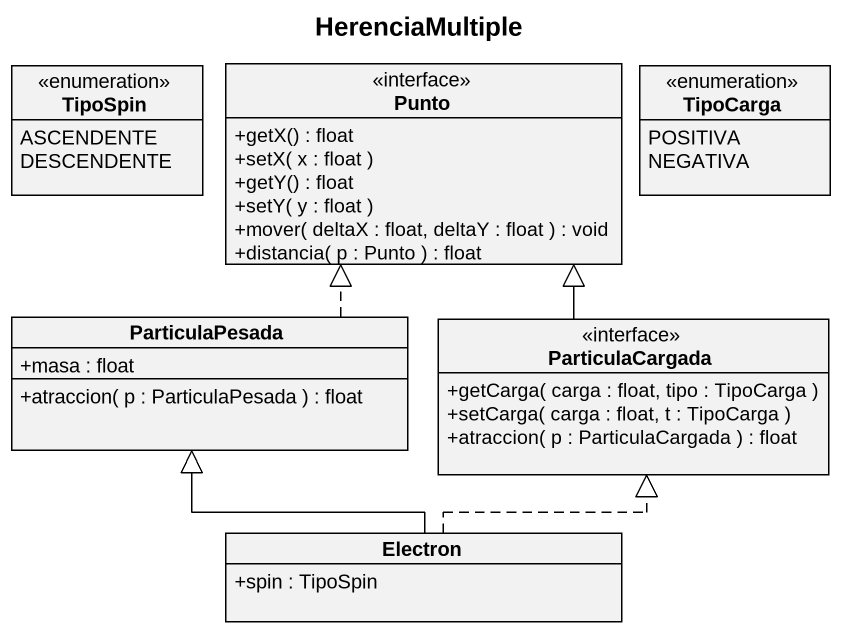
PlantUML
@startuml
title HerenciaMultiple
hide circle
hide empty members
skinparam classAttributeIconSize 0
enum TipoSpin {
  ASCENDENTE
  DESCENDENTE
}
interface Punto {
  +getX() : float
  +setX( x : float )
  +getY() : float
  +setY( y : float )
  +mover( deltaX : float, deltaY : float ) : void
  +distancia( p : Punto ) : float
}
enum TipoCarga {
  POSITIVA
  NEGATIVA
}
class ParticulaPesada {
  +masa : float
  +atraccion( p : ParticulaPesada ) : float
}
interface ParticulaCargada {
  +getCarga( carga : float, tipo : TipoCarga )
  +setCarga( carga : float, t : TipoCarga )
  +atraccion( p : ParticulaCargada ) : float
}
class Electron {
  +spin : TipoSpin
}
ParticulaPesada .up.|> Punto
ParticulaCargada -up-|> Punto
Electron -up-|> ParticulaPesada
Electron .up.|> ParticulaCargada
@enduml
